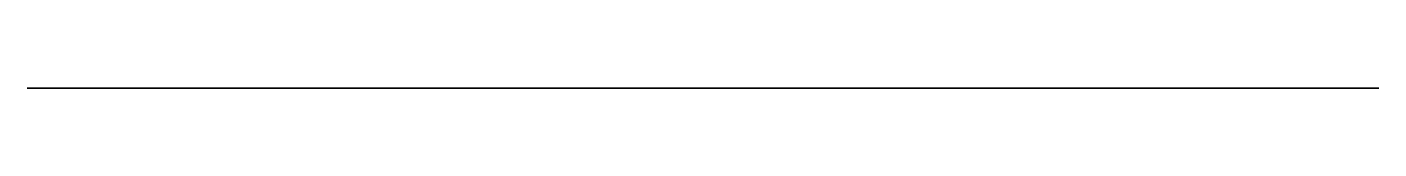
# Model space of a CAD drawing. Header units: millimetres. Extents: x 0 to 28.9, y 0 to 0.
import ezdxf

# ---------------------------------------------------------------- set-up
doc = ezdxf.new("R2010")
doc.units = ezdxf.units.MM

msp = doc.modelspace()

# ---------------------------------------------------------------- linework, layer by layer
msp.add_lwpolyline([(0, 0), (28.9492, 0)], close=True)

doc.saveas('drawing.dxf')
